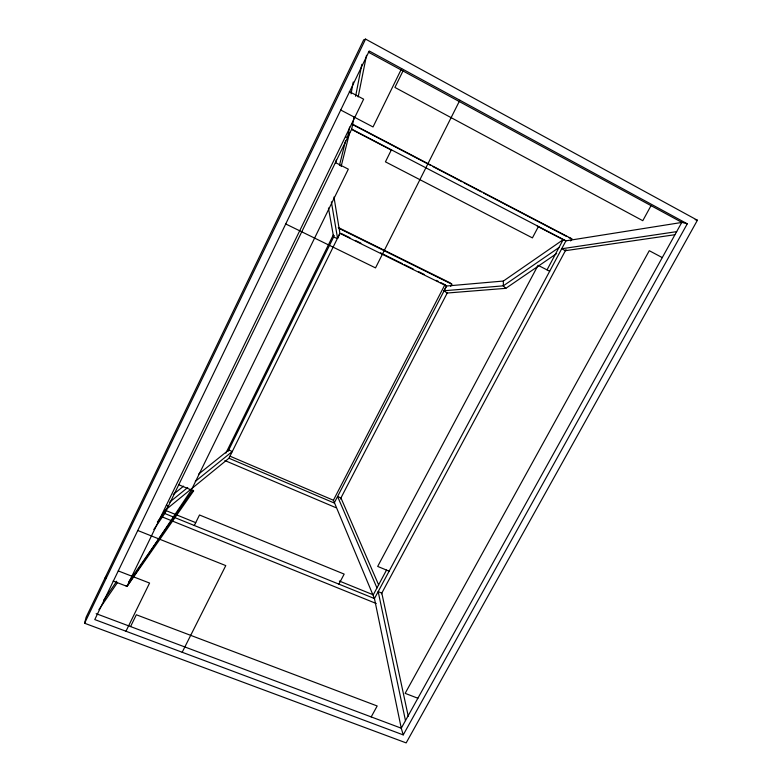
<?xml version="1.0" encoding="UTF-8"?>
<svg xmlns="http://www.w3.org/2000/svg" width="782" height="782" viewBox="0 0 782 782"><rect width="100%" height="100%" fill="white"/><g stroke="black" fill="none" stroke-linecap="round" stroke-linejoin="round"><path stroke-width="1.17" d="M681.757 222.459L565.943 240.846L563.167 239.693L503.393 281.041L503.295 285.85L505.837 288.333L556.657 253.554M165.051 511.34L164.777 513.51L153.8 529.541M351.059 93.869L353.249 81.963M349.603 127.046L347.531 137.7L345.458 136.625M355.605 96.284L361.831 64.339M403.229 734.894L687.27 223.808L369.221 50.986L94.778 619.579L403.229 734.894L401.264 728.198L374.451 598.562L164.777 513.51L351.695 129.128L354.08 117.232M358.146 96.978L366.523 55.278M335.429 163.418L336.289 159.899M339.427 165.491L345.566 140.868M341.138 166.468L349.681 132.393M84.593 623.244L86.098 617.291L363.689 39.853L365.575 39.1L697.407 220.241L406.161 742.9L84.593 623.244L365.575 39.1M328.45 208.022L333.65 237.239L337.589 238.422L339.916 233.359L333.963 197.015M113.155 581.055L126.958 586.363L363.63 99.177L349.3 91.572M126.958 586.363L191.375 489.982L348.322 169.156L335.429 162.578M125.97 631.24L149.577 583.059L118.268 570.928M401.616 68.591L373.024 126.958L340.727 110.018M130.555 626.577L136.342 614.769L377.178 705.98L371.196 716.908M402.994 70.966L394.92 87.428L642.784 220.7L651.035 205.637M225.871 453.159L333.455 234.62M228.08 451.312L334.334 235.587M194.317 525.494L199.498 514.986L344.168 574.105L338.889 584.134M166.126 509.483L228.97 458.232L339.916 233.359L446.571 286.017L503.393 281.041M391.391 149.821L385.438 161.835L532.415 237.894L538.446 226.487M182.186 652.256L225.773 565.601L137.779 530.499M459.865 100.243L375.526 267.903L285.733 223.965M351.695 129.128L565.953 240.827L374.451 598.562L333.406 500.236L444.929 284.677L440.559 282.517M444.929 284.677L446.571 286.017L334.207 503.002L228.97 458.232M340.375 499.033L447.324 292.82M450.676 286.339L451.8 284.179L450.119 282.849L338.303 227.513M386.513 570.078L373.278 594.828L339.349 581.036M547.058 269.819L563.167 239.693L537.273 226.194M381.421 593.812L566.012 249.546M570.625 240.934L571.779 238.784L351.802 123.8M505.837 288.333L447.079 293.035L443.941 290.757L446.571 286.017M687.27 223.808L681.816 222.352L401.264 728.198L96.166 613.665M106.46 575.963L105.199 578.631M127.016 586.461L126.088 585.659L127.016 586.461L193.633 490.861L192.724 490.314L193.574 490.949M98.913 609.657L117.437 582.619M103.644 600.293L116.733 581.241M157.377 522.112L168.394 506.071L166.38 505.25M128.864 581.681L192.861 490.167M169.723 502.103L187.739 487.538M195.314 481.399L232.283 451.507L228.735 449.992L198.638 474.107M173.242 494.449L183.584 486.16M105.023 577.918L105.971 578.269M558.964 247.562L503.295 285.85L443.941 290.757M676.665 231.638L561.701 248.774L565.396 250.69L674.788 234.737M695.178 219.674L697.407 220.241M417.871 698.248L405.144 693.351L649.275 250.699L662.266 257.591M568.954 237.669L571.779 238.784M161.209 516.511L376.23 603.499M165.188 510.255L195.725 522.659M389.123 571.153L377.686 566.422L538.065 265.303L549.678 271.237M178.765 484.762L191.375 489.982M224.884 460.549L335.898 507.674M230.006 456.18L333.406 500.236M341.196 233.447L349.935 237.757M355.39 240.455L360.854 243.153M380.502 252.86L402.349 263.642M404.529 264.727L413.267 269.037M418.722 271.735L424.186 274.433M436.2 280.357L438.379 281.442M339.202 228.461L451.8 284.179M351.646 129.431L391.577 150.242M351.763 124.162L430.638 165.383M432.808 166.517L461.976 181.766M464.137 182.89L481.429 191.922M483.589 193.056L566.784 236.535M368.371 52.169L681.816 222.352M378.644 584.936L340.942 497.948L337.57 496.511L376.963 587.927M408.243 716.214L381.802 593.088L378.175 591.612L405.477 720.603M331.363 201.854L337.589 238.422"/></g></svg>
